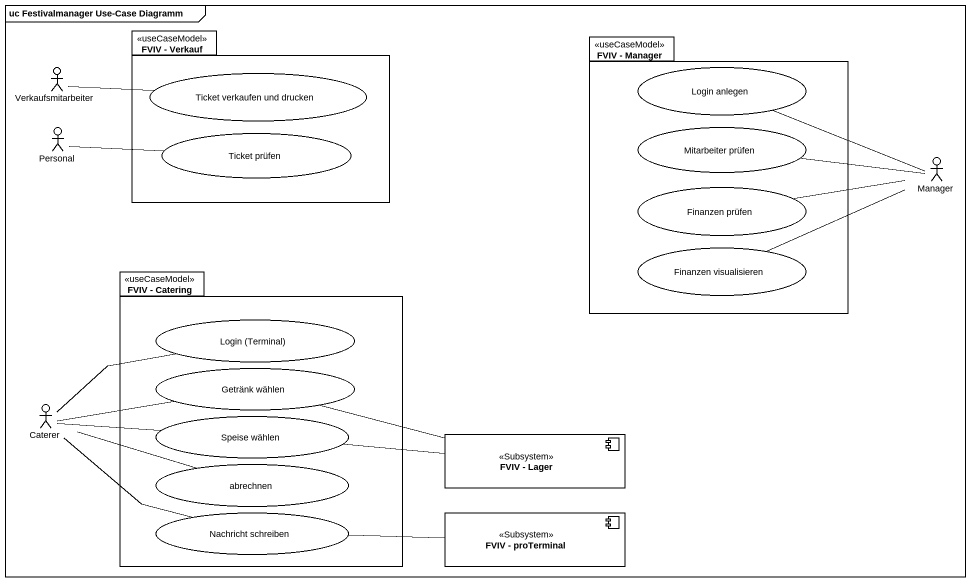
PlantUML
@startuml
mainframe uc Festivalmanager Use-Case Diagramm
package "FVIV - Verkauf" as FVIV_Verkauf <<useCaseModel>> {
  usecase "Ticket verkaufen und drucken" as Ticket_verkaufen_und_drucken
  usecase "Ticket prüfen" as Ticket_prüfen
}
package "FVIV - Manager" as FVIV_Manager <<useCaseModel>> {
  usecase "Login anlegen" as Login_anlegen
  usecase "Mitarbeiter prüfen" as Mitarbeiter_prüfen
  usecase "Finanzen prüfen" as Finanzen_prüfen
  usecase "Finanzen visualisieren" as Finanzen_visualisieren
}
actor Verkaufsmitarbeiter
actor Personal
actor Manager
package "FVIV - Catering" as FVIV_Catering <<useCaseModel>> {
  usecase "Login (Terminal)" as Login_Terminal
  usecase "Getränk wählen" as Getränk_wählen
  usecase "Speise wählen" as Speise_wählen
  usecase abrechnen
  usecase "Nachricht schreiben" as Nachricht_schreiben
}
actor Caterer
component "FVIV - Lager" as FVIV_Lager <<Subsystem>>
component "FVIV - proTerminal" as FVIV_proTerminal <<Subsystem>>
Verkaufsmitarbeiter -right- Ticket_verkaufen_und_drucken
Personal -right- Ticket_prüfen
Manager -left- Login_anlegen
Manager -left- Mitarbeiter_prüfen
Manager -left- Finanzen_prüfen
Manager -left- Finanzen_visualisieren
Getränk_wählen -right- FVIV_Lager
Caterer -right- Login_Terminal
Caterer -right- Getränk_wählen
Caterer -right- Speise_wählen
Caterer -right- abrechnen
Caterer -right- Nachricht_schreiben
Speise_wählen -right- FVIV_Lager
Nachricht_schreiben -right- FVIV_proTerminal
@enduml
